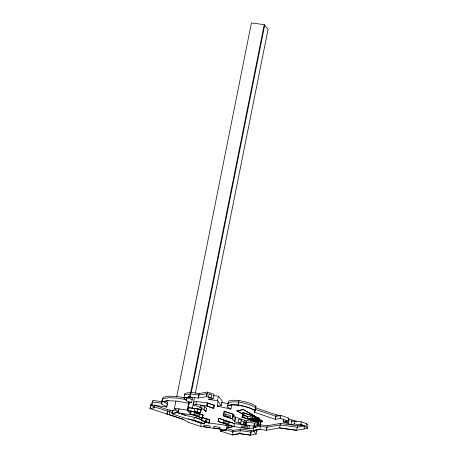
<?xml version="1.0" encoding="UTF-8"?>
<svg xmlns="http://www.w3.org/2000/svg" width="458" height="458" viewBox="0 0 458 458"><rect width="100%" height="100%" fill="white"/><g stroke="black" fill="none" stroke-linecap="round" stroke-linejoin="round"><path stroke-width="0.69" d="M183.544 419.413L150.012 408.576L150.917 404.053L152.296 403.813M150.081 408.588L150.682 405.57L152.01 405.336M150.012 408.576L154.197 407.86L151.758 404.918L152.663 400.401L162.172 401.706M154.151 407.843L154.672 405.261M154.197 407.86L154.798 404.849M185.387 399.536L177.721 398.128L168.83 397.681L163.037 398.706L161.989 400.899L167.347 403.973L166.746 406.99L161.348 403.899L162.246 399.382L163.294 397.183L169.088 396.164L177.979 396.605L184.253 397.762M166.701 406.973L167.605 402.456L165.224 401.088M154.838 405.376L167.909 409.767L167.004 414.29L167.634 411.273L153.934 406.664M167.909 409.767L170.044 410.065L169.139 414.582L183.515 419.419L188.896 422.488M204.852 421.366L204.371 423.776L194.57 420.484L186.824 418.835L172.448 413.998L172.094 413.557L172.695 410.545L173.983 410.322M174.412 408.296L187.225 410.053L191.055 414.736L178.248 412.979L174.412 408.296L175.815 401.288M176.656 397.08L251.425 22.9L264.232 24.663L268.062 29.346L195.394 393.016M178.248 412.979L179.084 408.771M186.956 397.607L186.314 400.836L191.61 402.605L192.446 398.076L188.524 396.76M188.616 401.242L188.272 403.195L177.074 401.128M192.211 399.594L186.938 397.819L186.337 400.836L183.916 397.91L189.715 396.891L190.62 392.369L199.156 393.542L207.434 392.082L213.972 394.281L213.067 398.804L208.928 399.531L209.3 397.538M199.156 393.542L198.251 398.065L206.547 396.622L207.148 393.611L198.898 395.065L190.356 393.891L189.755 396.903L183.961 397.922L184.82 393.393L190.62 392.369M187.225 410.053L188.622 403.046M190.723 392.535L264.232 24.663M189.286 402.714L187.7 410.643L200.633 412.549L201.114 409.389L188.307 407.626L201.234 409.532M190.225 398.025L190.505 396.628M191.249 392.895L264.713 25.247M188.427 407.775L187.82 410.786L200.633 412.549M190.997 410.918L190.396 413.935L202.402 417.971L201.245 420.392L208.928 422.974L209.735 419.929L201.892 417.29L201.245 420.392M191.181 411.141L190.574 414.152L202.339 418.108M192.314 408.433L194.558 397.218M201.669 405.049L205.539 407.271L206.615 408.588L206.014 411.599L204.938 410.282L198.686 406.693L193.459 404.935L194.06 401.924L196.545 401.489L207.749 403.029L214.407 405.37L213.8 408.381L206.615 405.965L207.216 402.954L214.407 405.37M194.226 411.519L194.827 408.507M193.459 404.935L195.938 404.5L196.545 401.489M198.898 395.065L198.291 398.076L189.715 396.891M197.295 411.942L197.896 408.931M200.53 405.049L200.049 407.46L201.652 408.37L202.253 405.359M200.512 412.4L201.114 409.389M201.446 419.837L201.926 417.427M201.749 419.196L202.11 417.387M202.362 416.803L201.881 419.213L203.009 414.959L191.667 411.147M207.434 392.082L206.535 396.605L213.067 398.804M204.308 422.31L227.157 425.448L226.292 429.982L200.633 426.444L201.411 422.574M202.402 417.971L203.009 414.959M204.646 406.756L204.045 409.773L205.482 411.524L206.014 411.599M205.482 411.524L205.722 410.322M213.8 408.381L207.148 406.04L207.749 403.029M208.928 422.974L209.409 420.564M213.52 408.181L214.121 405.17M218.06 401.597L217.161 406.12L221.3 405.387L217.464 400.704L218.369 396.187L213.113 395.46M218.031 421.371L218.844 418.32L234.525 423.593L249.467 425.648L248.866 428.659L233.924 426.61L218.031 421.371L233.717 426.644M221.3 405.387L222.204 400.87L218.369 396.187M218.243 421.331L218.844 418.32M224.071 411.255L233.219 414.335L232.315 418.852L223.166 415.778L224.071 411.255L233.099 414.187L235.612 417.261L244.761 420.335L255.438 421.807L260.631 420.833L262.766 421.125L257.74 422.282L257.196 425.327L257.608 425.259L258.587 420.249M257.047 429.558L256.142 434.081L250.303 435.089L239.631 433.617L232.217 434.945L220.458 430.989L220.842 429.054M220.888 429.192L220.527 431.001L226.292 429.982L220.458 430.989M242.946 412.618L258.959 417.999L258.054 422.522L242.042 417.141L242.946 412.618L258.839 417.856L261.232 420.782L260.327 425.305L254.534 426.324L243.856 424.858L234.708 421.778L232.195 418.704L223.699 415.853L224.603 411.33M217.161 406.12L230.924 409.051L231.828 404.529M218.638 418.354L234.525 423.593L233.924 426.61L228.13 427.629L227.803 427.52L228.405 424.509M228.13 427.629L228.37 426.421M232.195 418.704L233.099 414.187M232.561 419.081L233.162 416.07L235.2 418.555L234.599 421.572M234.708 421.778L235.612 417.261M247.623 417.072L236.946 410.734L243.57 409.567L254.287 415.715L252.593 416.196L252.255 417.891C255.701 419.053 259.033 420.839 262.709 421.406M230.924 409.051L227.357 407.002A16.248 3.63 11.3 0 1 238.12 405.101L239.019 400.584A16.248 3.63 11.3 0 1 256.011 406.298L255.106 410.815L254.408 412.28L275.321 419.31L280.29 418.435L288.128 421.074L288.729 418.057L280.891 415.423L275.922 416.299M251.247 430.583L240.576 429.112L233.122 430.428L232.217 434.945L239.631 433.617L250.343 435.1L251.247 430.583L253.824 430.125M238.131 405.124L238.733 402.107A16.11 3.595 11.3 0 1 255.627 407.775L255.026 410.792A16.11 3.595 11.3 0 0 238.131 405.118L232.235 404.82L228.095 405.553L227.397 407.013L228.256 402.479A16.248 3.63 11.3 0 1 239.019 400.584M240.524 423.747L241.372 419.986L238.755 419.11L238.154 422.121L240.765 422.997M236.906 410.923L243.57 409.567M242.042 417.141L243.152 412.584M239.671 433.634L240.576 429.112M243.141 424.629L243.742 421.612L241.126 420.736M243.856 424.858L244.761 420.335M244.709 424.955L245.311 421.944L254.385 423.192L253.784 426.203M254.287 415.715L247.664 416.883L247.286 418.767L252.249 417.868M249.896 419.648L250.24 417.954M251.207 420.089L251.488 418.675L253.348 418.343M252.513 420.524L252.736 419.396L255.845 418.847M254.425 412.297L255.054 409.051M250.303 435.089L250.904 432.071L254.425 431.453M254.035 418.915L254.379 417.221L252.593 416.196M253.909 427.337L253.268 430.566L259.892 429.398L260.791 424.881L267.197 425.757L280.445 423.427L297.523 425.774L302.263 424.938M255.129 421.406L255.295 420.559L259.434 419.826L259.268 420.673M255.438 421.807L254.534 426.324L255.49 427.497L248.866 428.659M256.171 419.213L256.457 417.799L254.322 417.507M256.434 421.847L256.549 421.28L260.688 420.547L260.573 421.114M255.49 427.497L255.85 425.688M257.482 419.648L257.705 418.52L256.4 418.08M257.316 422.179L256.715 425.19L258.369 424.898L258.73 423.095M262.766 421.125L257.797 422.001L258.215 422.242M260.327 425.305L257.934 422.373L258.839 417.856M260.144 425.144L260.745 422.133L259.114 420.141M304.032 428.963L304.633 425.951L297.185 427.268L280.101 424.915L266.854 427.251L266.253 430.268L279.54 427.944L296.578 430.28L307.381 428.396L307.988 425.385L306.551 423.627L301.324 421.87L294.918 420.988L291.603 421.572M267.197 425.757L266.293 430.28L259.852 429.386L253.228 430.554L256.142 434.081M275.252 419.299L275.853 416.288L255.026 409.286M275.321 419.31L276.226 414.793M280.29 418.435L280.891 415.423M280.445 423.427L279.54 427.944L296.618 430.291L297.523 425.774M307.381 428.396L305.944 426.638L300.717 424.881L294.317 423.999L291.002 424.583L283.164 421.95L283.645 419.539M283.811 419.001L283.33 421.417L283.983 421.635M286.141 420.873L285.901 422.076L288.511 422.957L289.118 419.946M291.002 424.583L291.906 420.066M294.317 423.999L294.918 420.988M300.717 424.881L301.324 421.87M305.944 426.638L306.551 423.627M161.348 403.899L162.435 401.718L168.229 400.698M227.998 404.002L228.697 402.536L232.836 401.809L238.733 402.107M256.011 406.298L255.312 407.757L280.141 416.11M184.563 394.91L190.356 393.891M162.39 401.706L168.189 400.681L177.114 401.139M188.227 403.177L191.61 402.605M176.301 409.744L172.574 410.402L171.973 413.414L177.767 412.389L178.368 409.378L177.887 412.538L172.094 413.557M209.735 419.929L201.852 417.381M204.371 423.776L193.711 420.301L194.312 417.284L201.503 419.705M253.915 418.52L251.431 418.955L252.736 419.396M256.406 419.024L252.684 419.677L255.295 420.559M225.868 425.677L227.157 425.448M227.803 427.52L233.391 426.535M257.482 425.465L258.804 425.23M283.164 421.95L288.128 421.074M255.152 427.308L260.453 426.369L266.854 427.251M208.94 399.347L209.672 399.45M208.928 399.531L217.464 400.704M195.938 404.5L207.148 406.04M206.083 408.513L206.615 408.588M162.063 403.246L152.434 401.958M151.758 404.918L166.746 406.99M191.078 411.261L194.146 411.679M223.166 415.778L223.699 415.853M167.634 411.273L172.38 412.446M250.904 432.071L240.232 430.606L232.807 431.917L225.702 429.524M221.506 402.33L228.387 403.796M287.985 418.744L296.481 421.6M301.375 424.858L304.673 425.969M260.688 420.547L259.377 420.112L255.238 420.839L256.549 421.28M250.183 418.234L251.488 418.675M256.491 421.56L257.797 422.001M242.248 417.101L257.934 422.373M193.791 412.017L202.94 415.097M223.275 422.946L228.502 424.703M201.709 419.665L195.171 417.467L187.431 415.818L177.63 412.526M226.59 428.23L233.122 430.428M201.291 420.301L209.134 422.94M170.044 410.065L172.655 410.94M179.845 413.356L185.61 415.578M201.262 423.427L188.318 418.795M188.873 422.494L200.661 426.444M243.53 409.755L254.247 415.904M257.648 418.801L259.434 419.826M236.946 410.734L247.664 416.883M255.879 430.051L256.703 431.052M172.695 410.545L173.055 410.986M238.12 405.101A16.248 3.63 11.3 0 1 255.106 410.815M194.266 412.807L193.963 414.318L199.19 416.076L199.493 414.564L194.266 412.807M209.146 393.88L208.545 396.891L211.155 397.767L211.756 394.756L209.146 393.88M204.01 425.139L203.713 426.644L209.758 427.48L210.056 425.974L204.01 425.139M205.619 419.934L205.316 421.44L206.621 421.881L206.924 420.375L205.619 419.934M213.995 426.518L213.691 428.024L219.737 428.865L220.04 427.354L213.995 426.518M225.199 413.929L224.895 415.435L230.128 417.192L230.426 415.687L225.199 413.929M223.945 420.828L223.647 422.333L228.874 424.091L229.172 422.585L223.945 420.828M242.82 415.469L242.517 416.975L243.828 417.415L244.125 415.91L242.82 415.469M241.853 425.94L241.549 427.446L247.555 428.27L247.858 426.764L241.853 425.94M246.152 421.704L245.551 424.721L246.284 424.818L246.885 421.807L246.152 421.704M260.928 421.515L260.493 424.726L260.928 421.515"/></g></svg>
